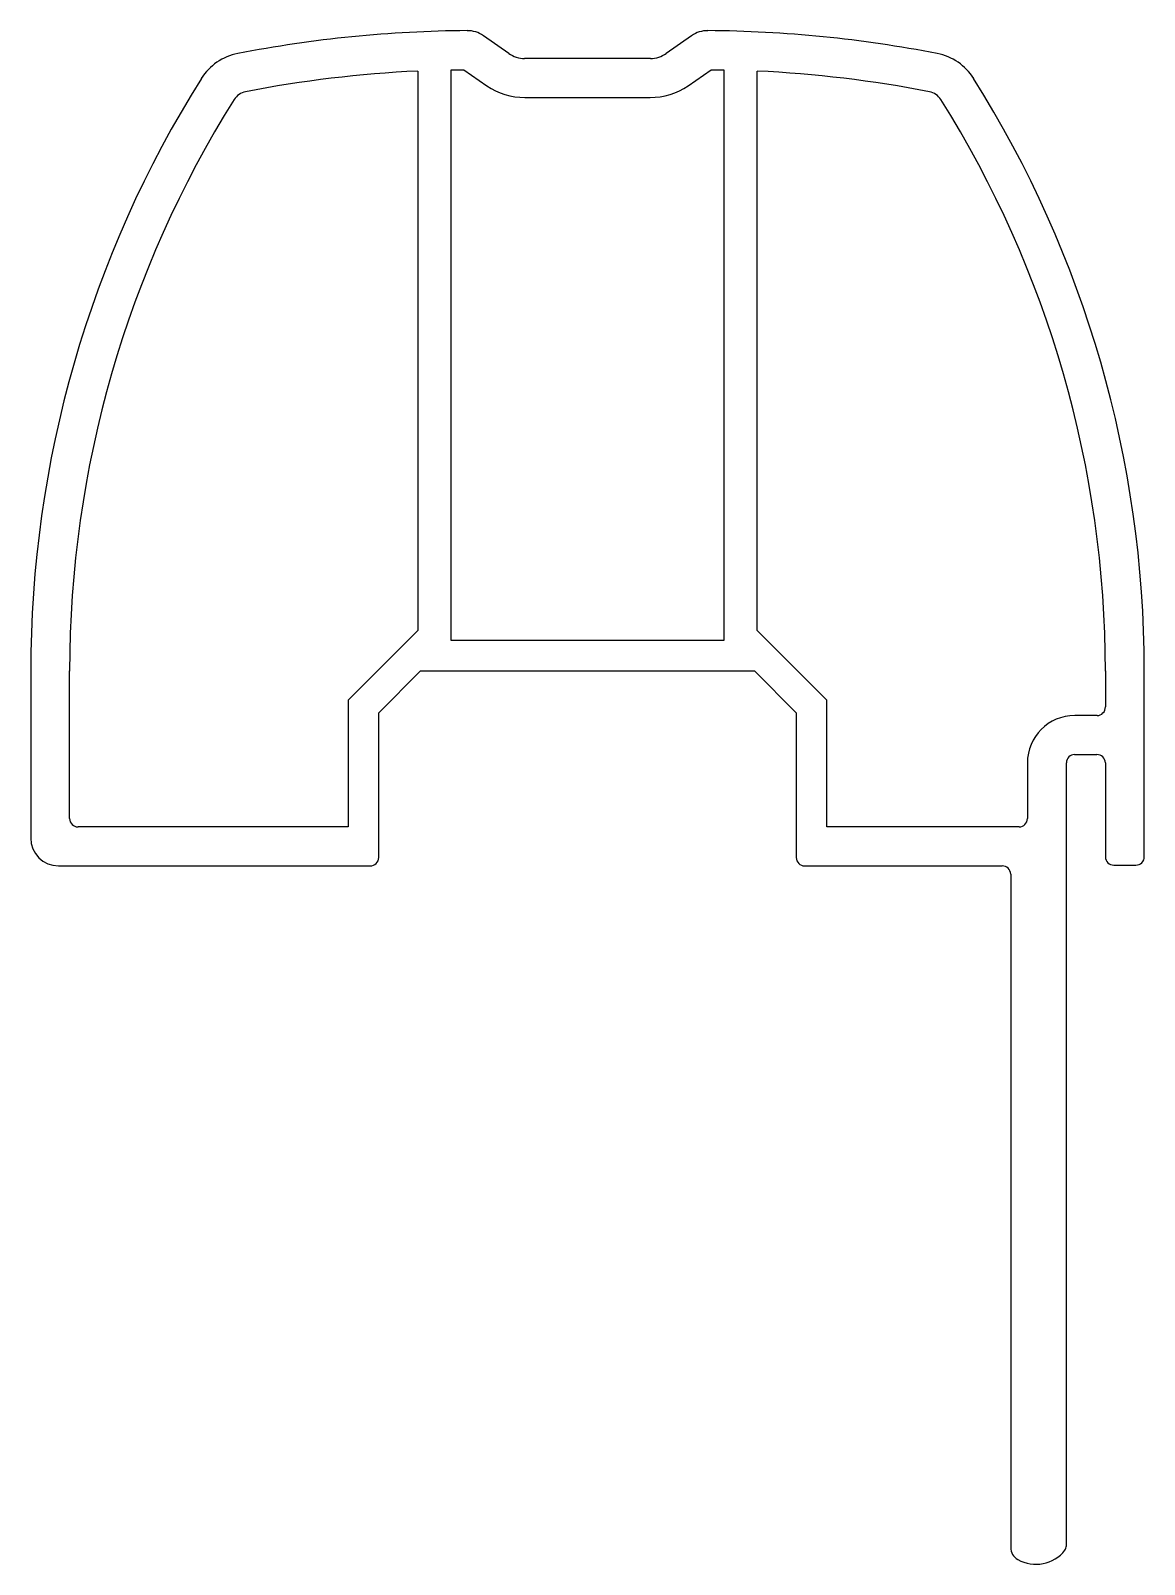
# Model space of a CAD drawing. Extents: x 1433.7 to 1473.7, y 2057.5 to 2112.5.
import ezdxf

# ---------------------------------------------------------------- set-up
doc = ezdxf.new("R2010")
doc.units = 0
doc.layers.get('0').update_dxf_attribs({"linetype": 'CONTINUOUS'})

msp = doc.modelspace()

# ---------------------------------------------------------------- linework, layer by layer
for p, q in [((1450.87, 2111.727), (1449.96, 2112.364)), ((1457.44, 2112.364), (1456.53, 2111.727)), ((1455.957, 2111.546), (1451.443, 2111.546)), ((1447.6, 2111.096), (1447.6, 2091.002)), ((1448.8, 2111.137), (1449.262, 2111.144)), ((1448.8, 2090.646), (1448.8, 2111.137)), ((1449.262, 2111.144), (1450.085, 2110.568)), ((1457.315, 2110.568), (1458.138, 2111.144)), ((1458.138, 2111.144), (1458.6, 2111.137)), ((1458.6, 2111.137), (1458.6, 2090.646)), ((1459.8, 2091.002), (1459.8, 2111.096)), ((1451.449, 2110.146), (1455.951, 2110.146)), ((1447.6, 2091.002), (1445.1, 2088.502)), ((1458.6, 2090.646), (1448.8, 2090.646)), ((1462.3, 2088.502), (1459.8, 2091.002)), ((1433.7, 2089.51), (1433.7, 2083.547)), ((1435.1, 2084.246), (1435.1, 2089.546)), ((1435.1, 2089.546), (1435.1, 2089.542)), ((1446.2, 2088.046), (1447.7, 2089.546)), ((1447.7, 2089.546), (1459.7, 2089.546)), ((1459.7, 2089.546), (1461.2, 2088.046)), ((1472.3, 2089.542), (1472.3, 2089.546)), ((1472.3, 2089.546), (1472.3, 2088.253)), ((1473.7, 2082.873), (1473.7, 2089.582)), ((1445.1, 2088.502), (1445.1, 2083.946)), ((1462.3, 2083.946), (1462.3, 2088.502)), ((1446.2, 2082.846), (1446.2, 2088.046)), ((1461.2, 2088.046), (1461.2, 2082.846)), ((1472.003, 2087.946), (1471.2, 2087.946)), ((1469.5, 2086.246), (1469.5, 2084.246)), ((1470.9, 2058.123), (1470.9, 2086.246)), ((1471.197, 2086.546), (1471.997, 2086.546)), ((1472.3, 2086.253), (1472.3, 2082.873)), ((1445.1, 2083.946), (1435.4, 2083.946)), ((1469.203, 2083.946), (1462.3, 2083.946)), ((1434.701, 2082.546), (1445.9, 2082.546)), ((1461.5, 2082.546), (1468.593, 2082.546)), ((1468.9, 2082.253), (1468.901, 2058.066)), ((1472.6, 2082.573), (1473.4, 2082.573))]:
    msp.add_line(p, q)
for centre, radius, start, end in [((1449.705, 2067.492), 45.055, 90.4148, 100.9641), ((1449.386, 2111.545), 1, 54.9992, 90.4148), ((1458.014, 2111.545), 1, 89.5852, 125.0008), ((1457.695, 2067.492), 45.055, 79.0359, 89.5852), ((1441.523, 2109.762), 2, 101.1617, 147.8604), ((1451.443, 2112.546), 1, 234.9992, 270), ((1455.957, 2112.546), 1, 270, 305.0008), ((1465.877, 2109.762), 2, 32.1392, 78.8376), ((1449.705, 2067.499), 43.647, 92.7641, 100.9433), ((1457.695, 2067.499), 43.647, 79.0567, 87.2359), ((1473.701, 2089.546), 40.001, 147.8608, 180.0512), ((1441.531, 2109.75), 0.613, 100.5599, 148.2779), ((1451.449, 2112.563), 2.417, 235.6566, 270), ((1455.951, 2112.563), 2.417, 269.9994, 304.3434), ((1465.869, 2109.75), 0.613, 31.7221, 79.4401), ((1433.699, 2089.546), 40.001, 0.0511, 32.1392), ((1473.701, 2089.546), 38.601, 147.8759, 180.0054), ((1433.699, 2089.546), 38.601, 359.9946, 32.1241), ((1471.2, 2086.246), 1.7, 90.0044, 180), ((1472, 2088.246), 0.3, 270.5955, 1.2921), ((1471.2, 2086.246), 0.3, 90.5915, 180), ((1472, 2086.246), 0.3, 1.2976, 90.5915), ((1435.4, 2084.246), 0.3, 180.0054, 270), ((1469.2, 2084.246), 0.3, 270.5915, 360), ((1434.701, 2083.547), 1.001, 180, 269.9997), ((1445.9, 2082.846), 0.3, 269.9996, 0), ((1461.5, 2082.846), 0.3, 180, 270), ((1472.6, 2082.873), 0.3, 180, 270), ((1473.4, 2082.873), 0.3, 269.9938, 360), ((1468.6, 2082.246), 0.3, 1.3001, 91.306), ((1469.401, 2058.066), 0.5, 180.0014, 240.4367), ((1470.65, 2058.123), 0.25, 322.1968, 359.9999), ((1469.805, 2058.779), 1.32, 240.4367, 322.1968)]:
    msp.add_arc(centre, radius, start, end)

doc.saveas('drawing.dxf')
